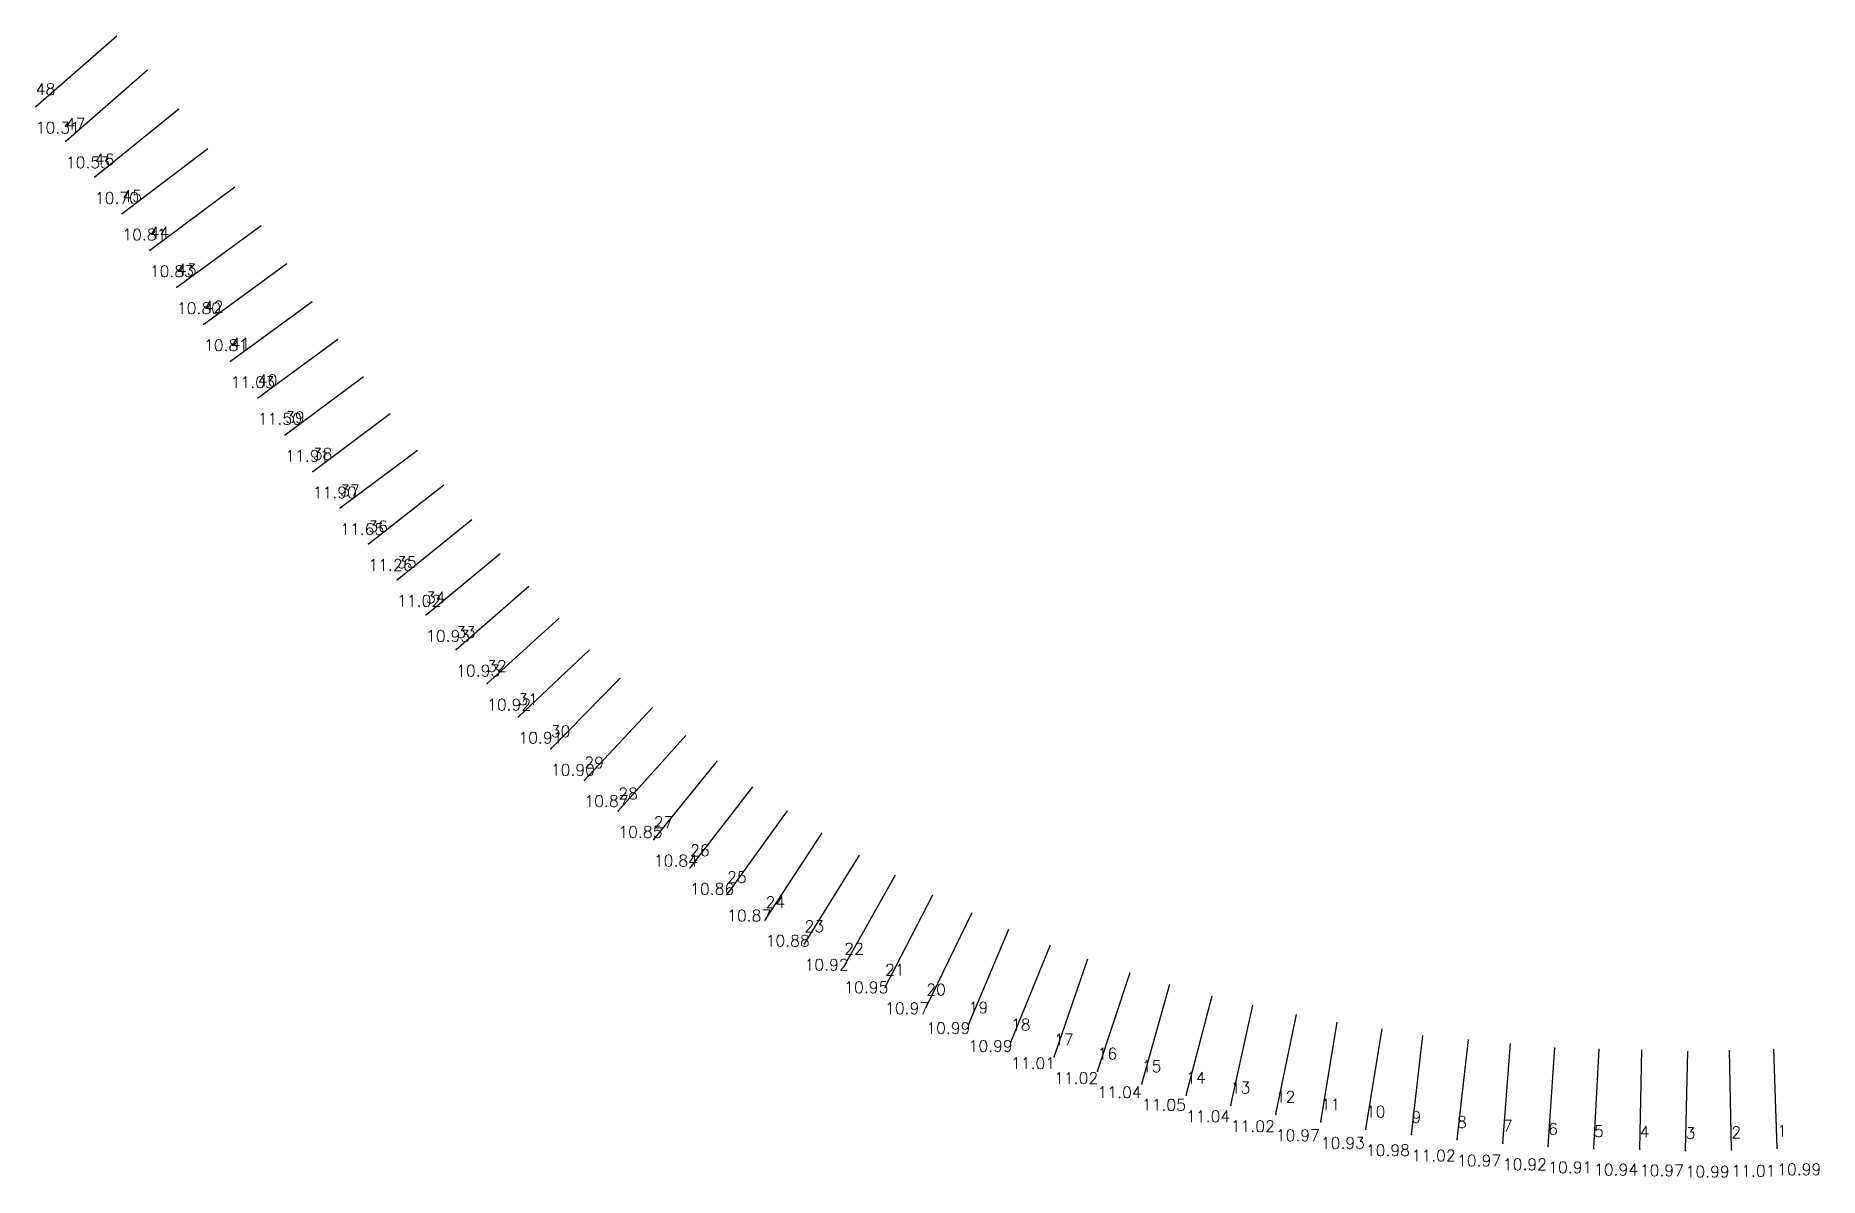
# Model space of a CAD drawing. Extents: x 748582.5 to 748629.2, y 8930160.5 to 8930190.4.
import ezdxf

# ---------------------------------------------------------------- set-up
doc = ezdxf.new("R2010")
doc.units = 0
for name, color, linetype in [('Hole', 7, 'Continuous'), ('Length', 7, 'Continuous'), ('Number', 7, 'Continuous'), ('Theoretical Hole', 7, 'Continuous')]:
    doc.layers.add(name, color=color, linetype=linetype)
doc.styles.get("Standard").update_dxf_attribs({"font": 'simplex.shx'})

msp = doc.modelspace()

# ---------------------------------------------------------------- linework, layer by layer
at = {"layer": 'Hole', "color": 40, "true_color": 0xffc000}
for p in [(748582.48, 8930188.55, 189.94), (748583.27, 8930187.64, 190.14), (748584.03, 8930186.71, 190.31), (748584.75, 8930185.75, 190.43), (748585.47, 8930184.79, 190.47), (748586.18, 8930183.82, 190.45), (748586.89, 8930182.85, 190.47), (748587.59, 8930181.88, 190.71), (748588.3, 8930180.92, 191.2), (748589.02, 8930179.95, 191.63), (748589.74, 8930178.99, 191.63), (748590.46, 8930178.03, 191.37), (748591.2, 8930177.09, 190.98), (748591.95, 8930176.15, 190.73), (748592.71, 8930175.23, 190.64), (748593.5, 8930174.32, 190.63), (748594.31, 8930173.43, 190.62), (748595.13, 8930172.56, 190.61), (748595.98, 8930171.72, 190.59), (748596.86, 8930170.9, 190.55), (748597.75, 8930170.09, 190.52), (748598.68, 8930169.34, 190.51), (748599.63, 8930168.6, 190.52), (748600.6, 8930167.9, 190.53), (748601.61, 8930167.24, 190.54), (748602.63, 8930166.61, 190.57), (748603.67, 8930166.02, 190.6), (748604.74, 8930165.47, 190.63), (748605.82, 8930164.95, 190.63), (748606.93, 8930164.48, 190.65), (748608.04, 8930164.03, 190.67), (748609.17, 8930163.64, 190.68), (748610.31, 8930163.27, 190.7), (748611.47, 8930162.94, 190.71), (748612.63, 8930162.64, 190.71), (748613.8, 8930162.38, 190.69), (748614.98, 8930162.14, 190.64), (748616.16, 8930161.94, 190.61), (748617.34, 8930161.75, 190.65), (748618.54, 8930161.61, 190.7), (748619.73, 8930161.48, 190.65), (748620.93, 8930161.38, 190.6), (748622.12, 8930161.3, 190.6), (748623.32, 8930161.24, 190.62), (748624.52, 8930161.22, 190.65), (748625.72, 8930161.19, 190.68), (748626.92, 8930161.21, 190.69), (748628.12, 8930161.25, 190.68)]:
    msp.add_point(p, dxfattribs=at)
at = {"layer": 'Theoretical Hole', "color": 40, "true_color": 0xffc000}
for p, q in [((748582.48, 8930188.55, 189.94), (748584.606, 8930190.409, 180.024)), ((748583.27, 8930187.64, 190.14), (748585.414, 8930189.515, 180.002)), ((748584.03, 8930186.71, 190.31), (748586.236, 8930188.495, 179.993)), ((748584.75, 8930185.75, 190.43), (748586.996, 8930187.451, 179.994)), ((748585.47, 8930184.79, 190.47), (748587.701, 8930186.45, 180.003)), ((748586.18, 8930183.82, 190.45), (748588.392, 8930185.438, 180.004)), ((748586.89, 8930182.85, 190.47), (748589.061, 8930184.438, 180)), ((748587.59, 8930181.88, 190.71), (748589.724, 8930183.441, 180.002)), ((748588.3, 8930180.92, 191.2), (748590.401, 8930182.456, 179.998)), ((748589.02, 8930179.95, 191.63), (748591.072, 8930181.48, 179.998)), ((748589.74, 8930178.99, 191.63), (748591.772, 8930180.506, 180.003)), ((748590.46, 8930178.03, 191.37), (748592.485, 8930179.542, 179.997)), ((748591.2, 8930177.09, 190.98), (748593.176, 8930178.638, 180.003)), ((748591.95, 8930176.15, 190.73), (748593.91, 8930177.726, 180.001)), ((748592.71, 8930175.23, 190.64), (748594.657, 8930176.835, 180.005)), ((748593.5, 8930174.32, 190.63), (748595.405, 8930175.984, 179.997)), ((748594.31, 8930173.43, 190.62), (748596.197, 8930175.142, 180.001)), ((748595.13, 8930172.56, 190.61), (748596.998, 8930174.316, 180.005)), ((748595.98, 8930171.72, 190.59), (748597.798, 8930173.568, 180.003)), ((748596.86, 8930170.9, 190.55), (748598.643, 8930172.8, 179.997)), ((748597.75, 8930170.09, 190.52), (748599.52, 8930172.063, 179.999)), ((748598.68, 8930169.34, 190.51), (748600.353, 8930171.4, 180)), ((748599.63, 8930168.6, 190.52), (748601.271, 8930170.724, 179.997)), ((748600.6, 8930167.9, 190.53), (748602.187, 8930170.088, 180.001)), ((748601.61, 8930167.24, 190.54), (748603.094, 8930169.513, 180.004)), ((748602.63, 8930166.61, 190.57), (748604.07, 8930168.928, 179.996)), ((748603.67, 8930166.02, 190.6), (748605.012, 8930168.411, 179.999)), ((748604.74, 8930165.47, 190.63), (748605.991, 8930167.894, 180.005)), ((748605.82, 8930164.95, 190.63), (748607.022, 8930167.431, 179.991)), ((748606.93, 8930164.48, 190.65), (748607.988, 8930166.99, 180.003)), ((748608.04, 8930164.03, 190.67), (748609.074, 8930166.577, 180.009)), ((748609.17, 8930163.64, 190.68), (748610.054, 8930166.212, 180.001)), ((748610.31, 8930163.27, 190.7), (748611.162, 8930165.858, 180.002)), ((748611.47, 8930162.94, 190.71), (748612.2, 8930165.547, 179.997)), ((748612.63, 8930162.64, 190.71), (748613.315, 8930165.239, 180.002)), ((748613.8, 8930162.38, 190.69), (748614.377, 8930165, 180.002)), ((748614.98, 8930162.14, 190.64), (748615.523, 8930164.751, 179.999)), ((748616.16, 8930161.94, 190.61), (748616.591, 8930164.554, 180.006)), ((748617.34, 8930161.75, 190.65), (748617.765, 8930164.374, 179.997)), ((748618.54, 8930161.61, 190.7), (748618.835, 8930164.205, 179.994)), ((748619.73, 8930161.48, 190.65), (748620.028, 8930164.098, 180.001)), ((748620.93, 8930161.38, 190.6), (748621.132, 8930163.99, 179.998)), ((748622.12, 8930161.3, 190.6), (748622.291, 8930163.893, 180.004)), ((748623.32, 8930161.24, 190.62), (748623.455, 8930163.855, 179.998)), ((748624.52, 8930161.22, 190.65), (748624.577, 8930163.825, 179.994)), ((748625.72, 8930161.19, 190.68), (748625.777, 8930163.794, 180.003)), ((748626.92, 8930161.21, 190.69), (748626.87, 8930163.817, 179.993)), ((748628.12, 8930161.25, 190.68), (748628.034, 8930163.842, 180))]:
    msp.add_line(p, q, dxfattribs=at)

# ---------------------------------------------------------------- texts
at = {"layer": 'Length', "color": 40, "true_color": 0xffc000}
for s, p in [('10.31', (748582.48, 8930187.846, 189.94)), ('10.53', (748583.27, 8930186.936, 190.14)), ('10.70', (748584.03, 8930186.006, 190.31)), ('10.81', (748584.75, 8930185.046, 190.43)), ('10.83', (748585.47, 8930184.086, 190.47)), ('10.80', (748586.18, 8930183.116, 190.45)), ('10.81', (748586.89, 8930182.146, 190.47)), ('11.03', (748587.59, 8930181.176, 190.71)), ('11.50', (748588.3, 8930180.216, 191.2)), ('11.91', (748589.02, 8930179.246, 191.63)), ('11.90', (748589.74, 8930178.286, 191.63)), ('11.65', (748590.46, 8930177.326, 191.37)), ('11.26', (748591.2, 8930176.386, 190.98)), ('11.02', (748591.95, 8930175.446, 190.73)), ('10.93', (748592.71, 8930174.526, 190.64)), ('10.93', (748593.5, 8930173.616, 190.63)), ('10.92', (748594.31, 8930172.726, 190.62)), ('10.91', (748595.13, 8930171.856, 190.61)), ('10.90', (748595.98, 8930171.016, 190.59)), ('10.87', (748596.86, 8930170.196, 190.55)), ('10.85', (748597.75, 8930169.386, 190.52)), ('10.84', (748598.68, 8930168.636, 190.51)), ('10.86', (748599.63, 8930167.896, 190.52)), ('10.87', (748600.6, 8930167.196, 190.53)), ('10.88', (748601.61, 8930166.536, 190.54)), ('10.92', (748602.63, 8930165.906, 190.57)), ('10.95', (748603.67, 8930165.316, 190.6)), ('10.97', (748604.74, 8930164.766, 190.63)), ('10.99', (748605.82, 8930164.246, 190.63)), ('10.99', (748606.93, 8930163.776, 190.65)), ('11.01', (748608.04, 8930163.326, 190.67)), ('11.02', (748609.17, 8930162.936, 190.68)), ('11.04', (748610.31, 8930162.566, 190.7)), ('11.05', (748611.47, 8930162.236, 190.71)), ('11.04', (748612.63, 8930161.936, 190.71)), ('11.02', (748613.8, 8930161.676, 190.69)), ('10.97', (748614.98, 8930161.436, 190.64)), ('10.93', (748616.16, 8930161.236, 190.61)), ('10.98', (748617.34, 8930161.046, 190.65)), ('11.02', (748618.54, 8930160.906, 190.7)), ('10.97', (748619.73, 8930160.776, 190.65)), ('10.92', (748620.93, 8930160.676, 190.6)), ('10.91', (748622.12, 8930160.596, 190.6)), ('10.94', (748623.32, 8930160.536, 190.62)), ('10.97', (748624.52, 8930160.516, 190.65)), ('10.99', (748625.72, 8930160.486, 190.68)), ('11.01', (748626.92, 8930160.506, 190.69)), ('10.99', (748628.12, 8930160.546, 190.68))]:
    msp.add_text(s, height=0.3, dxfattribs=at).set_placement(p)
at = {"layer": 'Number', "color": 40, "true_color": 0xffc000}
for s, p in [('48', (748582.48, 8930188.856, 189.94)), ('47', (748583.27, 8930187.946, 190.14)), ('46', (748584.03, 8930187.016, 190.31)), ('45', (748584.75, 8930186.056, 190.43)), ('44', (748585.47, 8930185.096, 190.47)), ('43', (748586.18, 8930184.126, 190.45)), ('42', (748586.89, 8930183.156, 190.47)), ('41', (748587.59, 8930182.186, 190.71)), ('40', (748588.3, 8930181.226, 191.2)), ('39', (748589.02, 8930180.256, 191.63)), ('38', (748589.74, 8930179.296, 191.63)), ('37', (748590.46, 8930178.336, 191.37)), ('36', (748591.2, 8930177.396, 190.98)), ('35', (748591.95, 8930176.456, 190.73)), ('34', (748592.71, 8930175.536, 190.64)), ('33', (748593.5, 8930174.626, 190.63)), ('32', (748594.31, 8930173.736, 190.62)), ('31', (748595.13, 8930172.866, 190.61)), ('30', (748595.98, 8930172.026, 190.59)), ('29', (748596.86, 8930171.206, 190.55)), ('28', (748597.75, 8930170.396, 190.52)), ('27', (748598.68, 8930169.646, 190.51)), ('26', (748599.63, 8930168.906, 190.52)), ('25', (748600.6, 8930168.206, 190.53)), ('24', (748601.61, 8930167.546, 190.54)), ('23', (748602.63, 8930166.916, 190.57)), ('22', (748603.67, 8930166.326, 190.6)), ('21', (748604.74, 8930165.776, 190.63)), ('20', (748605.82, 8930165.256, 190.63)), ('19', (748606.93, 8930164.786, 190.65)), ('18', (748608.04, 8930164.336, 190.67)), ('17', (748609.17, 8930163.946, 190.68)), ('16', (748610.31, 8930163.576, 190.7)), ('15', (748611.47, 8930163.246, 190.71)), ('14', (748612.63, 8930162.946, 190.71)), ('13', (748613.8, 8930162.686, 190.69)), ('12', (748614.98, 8930162.446, 190.64)), ('11', (748616.16, 8930162.246, 190.61)), ('10', (748617.34, 8930162.056, 190.65)), ('9', (748618.54, 8930161.916, 190.7)), ('8', (748619.73, 8930161.786, 190.65)), ('7', (748620.93, 8930161.686, 190.6)), ('6', (748622.12, 8930161.606, 190.6)), ('5', (748623.32, 8930161.546, 190.62)), ('1', (748628.12, 8930161.556, 190.68)), ('4', (748624.52, 8930161.526, 190.65)), ('3', (748625.72, 8930161.496, 190.68)), ('2', (748626.92, 8930161.516, 190.69))]:
    msp.add_text(s, height=0.3, dxfattribs=at).set_placement(p)

doc.saveas('drawing.dxf')
